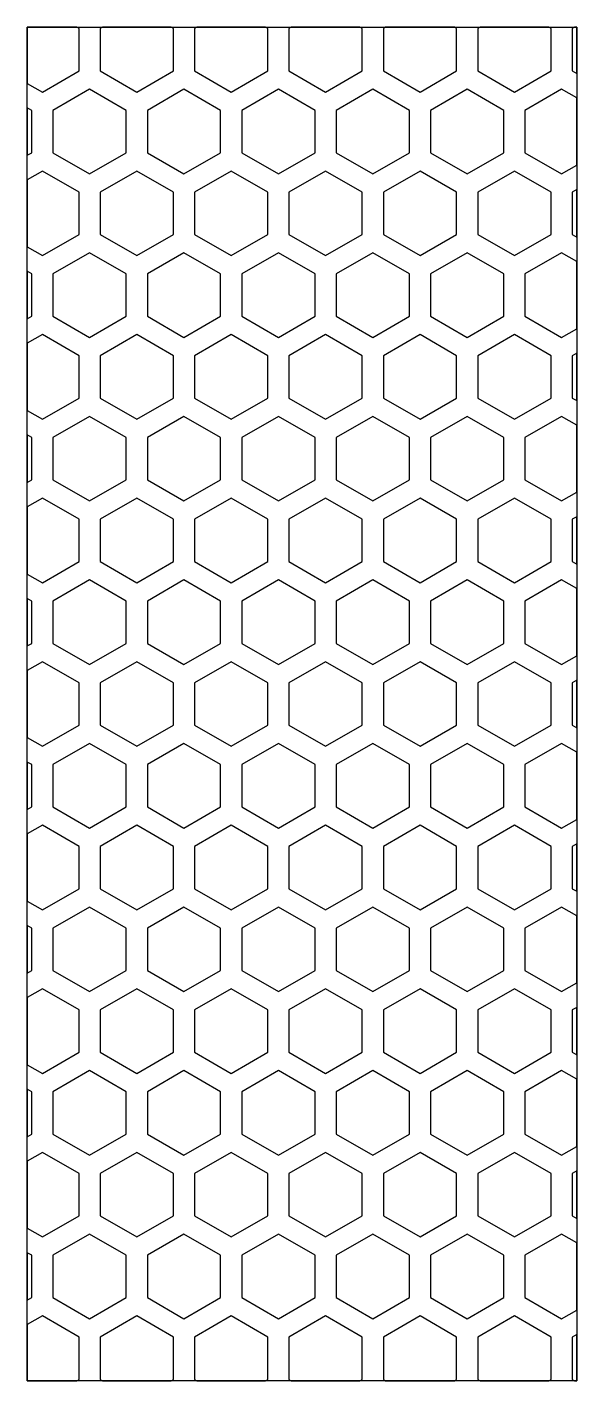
# Model space of a CAD drawing. Extents: x -13 to 13, y -32 to 32.
import ezdxf

# ---------------------------------------------------------------- set-up
doc = ezdxf.new("R2010")
doc.units = 0
doc.layers.add('Add_Red', color=1, linetype='Continuous')
doc.layers.add('Vector_Red', color=1, linetype='Continuous')

msp = doc.modelspace()

# ---------------------------------------------------------------- linework, layer by layer
at = {"layer": 'Add_Red'}
for points in [[(-10.544353, 29.928205), (-10.544353, 31.928205), (-10.651384, 31.989999), (-12.99, 31.989999), (-12.99, 29.340199), (-12.276404, 28.928204), (-10.544353, 29.928205)], [(-6.080252, 29.928205), (-6.080252, 31.928205), (-6.187283, 31.989999), (-9.437322, 31.989999), (-9.544353, 31.928205), (-9.544353, 29.928205), (-7.812303, 28.928204), (-6.080252, 29.928205)], [(-1.616151, 29.928205), (-1.616151, 31.928205), (-1.723182, 31.989999), (-4.973222, 31.989999), (-5.080253, 31.928205), (-5.080253, 29.928205), (-3.348202, 28.928204), (-1.616151, 29.928205)], [(2.847948, 29.928205), (2.847948, 31.928205), (2.740917, 31.99), (-0.50912, 31.989999), (-0.616151, 31.928205), (-0.616151, 29.928205), (1.115899, 28.928204), (2.847948, 29.928205)], [(7.31205, 29.928205), (7.31205, 31.928205), (7.205018, 31.99), (3.954979, 31.99), (3.847948, 31.928205), (3.847948, 29.928205), (5.579999, 28.928204), (7.31205, 29.928205)], [(11.776151, 29.928205), (11.776151, 31.928205), (11.669119, 31.99), (8.419081, 31.99), (8.312049, 31.928205), (8.312049, 29.928205), (10.0441, 28.928204), (11.776151, 29.928205)], [(12.989999, 31.99), (12.883183, 31.99), (12.776151, 31.928205), (12.776151, 29.928205), (12.989999, 29.80474), (12.989999, 31.99)], [(-8.312276, 26.062179), (-8.312276, 28.062179), (-10.044326, 29.06218), (-11.776377, 28.062179), (-11.776377, 26.062179), (-10.044326, 25.062179), (-8.312276, 26.062179)], [(-3.848175, 26.062179), (-3.848175, 28.062179), (-5.580226, 29.06218), (-7.312277, 28.062179), (-7.312277, 26.062179), (-5.580226, 25.062179), (-3.848175, 26.062179)], [(0.615925, 26.062179), (0.615925, 28.062179), (-1.116125, 29.06218), (-2.848175, 28.062179), (-2.848175, 26.062179), (-1.116125, 25.062179), (0.615925, 26.062179)], [(5.080026, 26.062179), (5.080026, 28.062179), (3.347975, 29.06218), (1.615925, 28.062179), (1.615925, 26.062179), (3.347975, 25.062179), (5.080026, 26.062179)], [(9.544127, 26.062179), (9.544127, 28.062179), (7.812076, 29.06218), (6.080025, 28.062179), (6.080025, 26.062179), (7.812076, 25.062179), (9.544127, 26.062179)], [(12.989999, 25.474304), (12.989999, 28.650055), (12.276178, 29.06218), (10.544127, 28.062179), (10.544127, 26.062179), (12.276178, 25.062179), (12.989999, 25.474304)], [(-12.776377, 26.062179), (-12.776377, 28.062179), (-12.99, 28.185514), (-12.99, 25.938844), (-12.776377, 26.062179)], [(-10.54432, 22.196153), (-10.54432, 24.196153), (-12.276371, 25.196153), (-12.99, 24.784139), (-12.99, 21.608167), (-12.276371, 21.196153), (-10.54432, 22.196153)], [(-6.08022, 22.196153), (-6.08022, 24.196153), (-7.812271, 25.196153), (-9.544321, 24.196153), (-9.544321, 22.196153), (-7.812271, 21.196153), (-6.08022, 22.196153)], [(-1.616119, 22.196153), (-1.616119, 24.196153), (-3.348169, 25.196153), (-5.08022, 24.196153), (-5.08022, 22.196153), (-3.348169, 21.196153), (-1.616119, 22.196153)], [(2.847981, 22.196153), (2.847981, 24.196153), (1.115931, 25.196153), (-0.616119, 24.196153), (-0.616119, 22.196153), (1.115931, 21.196153), (2.847981, 22.196153)], [(7.312082, 22.196153), (7.312082, 24.196153), (5.580031, 25.196153), (3.84798, 24.196153), (3.84798, 22.196153), (5.580031, 21.196153), (7.312082, 22.196153)], [(11.776184, 22.196153), (11.776184, 24.196153), (10.044133, 25.196153), (8.312082, 24.196153), (8.312082, 22.196153), (10.044133, 21.196153), (11.776184, 22.196153)], [(12.989999, 24.3196), (12.776183, 24.196153), (12.776183, 22.196153), (12.989999, 22.072706), (12.989999, 24.3196)], [(-8.312244, 18.330128), (-8.312244, 20.330128), (-10.044294, 21.330128), (-11.776345, 20.330128), (-11.776345, 18.330128), (-10.044294, 17.330128), (-8.312244, 18.330128)], [(-3.848143, 18.330128), (-3.848143, 20.330128), (-5.580193, 21.330128), (-7.312244, 20.330128), (-7.312244, 18.330128), (-5.580193, 17.330128), (-3.848143, 18.330128)], [(0.615958, 18.330128), (0.615958, 20.330128), (-1.116092, 21.330128), (-2.848143, 20.330128), (-2.848143, 18.330128), (-1.116092, 17.330128), (0.615958, 18.330128)], [(5.080058, 18.330128), (5.080058, 20.330128), (3.348007, 21.330128), (1.615958, 20.330128), (1.615958, 18.330128), (3.348007, 17.330128), (5.080058, 18.330128)], [(9.54416, 18.330128), (9.54416, 20.330128), (7.812109, 21.330128), (6.080058, 20.330128), (6.080058, 18.330128), (7.812109, 17.330128), (9.54416, 18.330128)], [(12.989999, 17.742235), (12.989999, 20.918021), (12.27621, 21.330128), (10.544159, 20.330128), (10.544159, 18.330128), (12.27621, 17.330128), (12.989999, 17.742235)], [(-12.776344, 18.330128), (-12.776344, 20.330128), (-12.99, 20.453482), (-12.99, 18.206774), (-12.776344, 18.330128)], [(-10.544288, 14.464102), (-10.544288, 16.464103), (-12.276339, 17.464103), (-12.99, 17.052071), (-12.99, 13.876134), (-12.276339, 13.464102), (-10.544288, 14.464102)], [(-6.080188, 14.464102), (-6.080188, 16.464103), (-7.812238, 17.464103), (-9.544288, 16.464103), (-9.544288, 14.464102), (-7.812238, 13.464102), (-6.080188, 14.464102)], [(-1.616086, 14.464102), (-1.616086, 16.464103), (-3.348137, 17.464103), (-5.080188, 16.464103), (-5.080188, 14.464102), (-3.348137, 13.464102), (-1.616086, 14.464102)], [(2.848013, 14.464102), (2.848013, 16.464103), (1.115963, 17.464103), (-0.616086, 16.464103), (-0.616086, 14.464102), (1.115963, 13.464102), (2.848013, 14.464102)], [(7.312115, 14.464102), (7.312115, 16.464103), (5.580064, 17.464103), (3.848013, 16.464103), (3.848013, 14.464102), (5.580064, 13.464102), (7.312115, 14.464102)], [(11.776216, 14.464102), (11.776216, 16.464103), (10.044165, 17.464103), (8.312114, 16.464103), (8.312114, 14.464102), (10.044165, 13.464102), (11.776216, 14.464102)], [(12.989999, 16.587531), (12.776216, 16.464103), (12.776216, 14.464102), (12.989999, 14.340674), (12.989999, 16.587531)], [(-8.312212, 10.598076), (-8.312212, 12.598076), (-10.044261, 13.598076), (-11.776312, 12.598076), (-11.776312, 10.598076), (-10.044261, 9.598076), (-8.312212, 10.598076)], [(-3.84811, 10.598076), (-3.84811, 12.598076), (-5.580161, 13.598076), (-7.312212, 12.598076), (-7.312212, 10.598076), (-5.580161, 9.598076), (-3.84811, 10.598076)], [(0.61599, 10.598076), (0.61599, 12.598076), (-1.11606, 13.598076), (-2.848111, 12.598076), (-2.848111, 10.598076), (-1.11606, 9.598076), (0.61599, 10.598076)], [(5.080091, 10.598076), (5.080091, 12.598076), (3.34804, 13.598076), (1.61599, 12.598076), (1.61599, 10.598076), (3.34804, 9.598076), (5.080091, 10.598076)], [(9.544192, 10.598076), (9.544192, 12.598076), (7.812141, 13.598076), (6.08009, 12.598076), (6.08009, 10.598076), (7.812141, 9.598076), (9.544192, 10.598076)], [(12.989999, 10.010164), (12.989999, 13.185988), (12.276243, 13.598076), (10.544192, 12.598076), (10.544192, 10.598076), (12.276243, 9.598076), (12.989999, 10.010164)], [(-12.776312, 10.598076), (-12.776312, 12.598076), (-12.99, 12.721449), (-12.99, 10.474703), (-12.776312, 10.598076)], [(-10.544256, 6.732051), (-10.544256, 8.732051), (-12.276306, 9.732051), (-12.99, 9.32), (-12.99, 6.144102), (-12.276306, 5.732051), (-10.544256, 6.732051)], [(-6.080155, 6.732051), (-6.080155, 8.732051), (-7.812206, 9.732051), (-9.544256, 8.732051), (-9.544256, 6.732051), (-7.812206, 5.732051), (-6.080155, 6.732051)], [(-1.616054, 6.732051), (-1.616054, 8.732051), (-3.348105, 9.732051), (-5.080155, 8.732051), (-5.080155, 6.732051), (-3.348105, 5.732051), (-1.616054, 6.732051)], [(2.848046, 6.732051), (2.848046, 8.732051), (1.115996, 9.732051), (-0.616054, 8.732051), (-0.616054, 6.732051), (1.115996, 5.732051), (2.848046, 6.732051)], [(7.312147, 6.732051), (7.312147, 8.732051), (5.580096, 9.732051), (3.848045, 8.732051), (3.848045, 6.732051), (5.580096, 5.732051), (7.312147, 6.732051)], [(11.776248, 6.732051), (11.776248, 8.732051), (10.044198, 9.732051), (8.312147, 8.732051), (8.312147, 6.732051), (10.044198, 5.732051), (11.776248, 6.732051)], [(12.989999, 8.85546), (12.776248, 8.732051), (12.776248, 6.732051), (12.989999, 6.608642), (12.989999, 8.85546)], [(-8.312179, 2.866025), (-8.312179, 4.866025), (-10.044229, 5.866025), (-11.77628, 4.866025), (-11.77628, 2.866025), (-10.044229, 1.866025), (-8.312179, 2.866025)], [(-3.848078, 2.866025), (-3.848078, 4.866025), (-5.580129, 5.866025), (-7.312179, 4.866025), (-7.312179, 2.866025), (-5.580129, 1.866025), (-3.848078, 2.866025)], [(0.616023, 2.866025), (0.616023, 4.866025), (-1.116027, 5.866025), (-2.848078, 4.866025), (-2.848078, 2.866025), (-1.116027, 1.866025), (0.616023, 2.866025)], [(5.080123, 2.866025), (5.080123, 4.866025), (3.348072, 5.866025), (1.616022, 4.866025), (1.616022, 2.866025), (3.348072, 1.866025), (5.080123, 2.866025)], [(9.544224, 2.866025), (9.544224, 4.866025), (7.812174, 5.866025), (6.080123, 4.866025), (6.080123, 2.866025), (7.812174, 1.866025), (9.544224, 2.866025)], [(12.989999, 2.278094), (12.989999, 5.453956), (12.276275, 5.866025), (10.544224, 4.866025), (10.544224, 2.866025), (12.276275, 1.866025), (12.989999, 2.278094)], [(-12.77628, 2.866025), (-12.77628, 4.866025), (-12.99, 4.989416), (-12.99, 2.742634), (-12.77628, 2.866025)], [(-10.544223, -1), (-10.544223, 1), (-12.276274, 2), (-12.99, 1.58793), (-12.989999, -1.58793), (-12.276274, -2), (-10.544223, -1)], [(-6.080123, -1), (-6.080123, 1), (-7.812174, 2), (-9.544223, 1), (-9.544223, -1), (-7.812174, -2), (-6.080123, -1)], [(-1.616021, -1), (-1.616021, 1), (-3.348072, 2), (-5.080123, 1), (-5.080123, -1), (-3.348072, -2), (-1.616021, -1)], [(2.848078, -1), (2.848078, 1), (1.116028, 2), (-0.616022, 1), (-0.616022, -1), (1.116028, -2), (2.848078, -1)], [(7.312179, -1), (7.312179, 1), (5.580129, 2), (3.848078, 1), (3.848078, -1), (5.580129, -2), (7.312179, -1)], [(11.776281, -1), (11.776281, 1), (10.04423, 2), (8.312179, 1), (8.312179, -1), (10.04423, -2), (11.776281, -1)], [(12.989999, 1.123391), (12.776281, 1), (12.776281, -1), (12.99, -1.123391), (12.989999, 1.123391)], [(-8.312147, -4.866025), (-8.312147, -2.866025), (-10.044196, -1.866025), (-11.776247, -2.866025), (-11.776247, -4.866025), (-10.044196, -5.866025), (-8.312147, -4.866025)], [(-3.848045, -4.866025), (-3.848045, -2.866025), (-5.580096, -1.866025), (-7.312147, -2.866025), (-7.312147, -4.866025), (-5.580096, -5.866025), (-3.848045, -4.866025)], [(0.616055, -4.866025), (0.616055, -2.866025), (-1.115995, -1.866025), (-2.848046, -2.866025), (-2.848046, -4.866025), (-1.115995, -5.866025), (0.616055, -4.866025)], [(5.080155, -4.866025), (5.080155, -2.866025), (3.348105, -1.866025), (1.616055, -2.866025), (1.616055, -4.866025), (3.348105, -5.866025), (5.080155, -4.866025)], [(9.544257, -4.866025), (9.544257, -2.866025), (7.812206, -1.866025), (6.080155, -2.866025), (6.080155, -4.866025), (7.812206, -5.866025), (9.544257, -4.866025)], [(12.99, -5.453975), (12.99, -2.278075), (12.276308, -1.866025), (10.544257, -2.866025), (10.544257, -4.866025), (12.276308, -5.866025), (12.99, -5.453975)], [(-12.776247, -4.866025), (-12.776247, -2.866025), (-12.989999, -2.742615), (-12.989999, -4.989435), (-12.776247, -4.866025)], [(-10.544191, -8.732051), (-10.544191, -6.732051), (-12.276242, -5.732051), (-12.989999, -6.144139), (-12.989999, -9.319963), (-12.276242, -9.732051), (-10.544191, -8.732051)], [(-6.08009, -8.732051), (-6.08009, -6.732051), (-7.812141, -5.732051), (-9.544191, -6.732051), (-9.544191, -8.732051), (-7.812141, -9.732051), (-6.08009, -8.732051)], [(-1.615989, -8.732051), (-1.615989, -6.732051), (-3.34804, -5.732051), (-5.080091, -6.732051), (-5.080091, -8.732051), (-3.34804, -9.732051), (-1.615989, -8.732051)], [(2.848111, -8.732051), (2.848111, -6.732051), (1.116061, -5.732051), (-0.615989, -6.732051), (-0.615989, -8.732051), (1.116061, -9.732051), (2.848111, -8.732051)], [(7.312212, -8.732051), (7.312212, -6.732051), (5.580161, -5.732051), (3.84811, -6.732051), (3.84811, -8.732051), (5.580161, -9.732051), (7.312212, -8.732051)], [(11.776313, -8.732051), (11.776313, -6.732051), (10.044262, -5.732051), (8.312212, -6.732051), (8.312212, -8.732051), (10.044262, -9.732051), (11.776313, -8.732051)], [(12.99, -6.608679), (12.776313, -6.732051), (12.776313, -8.732051), (12.99, -8.855423), (12.99, -6.608679)], [(-8.312114, -12.598076), (-8.312114, -10.598076), (-10.044164, -9.598076), (-11.776215, -10.598076), (-11.776215, -12.598076), (-10.044164, -13.598076), (-8.312114, -12.598076)], [(-3.848013, -12.598076), (-3.848013, -10.598076), (-5.580064, -9.598076), (-7.312115, -10.598076), (-7.312115, -12.598076), (-5.580064, -13.598076), (-3.848013, -12.598076)], [(0.616087, -12.598076), (0.616087, -10.598076), (-1.115962, -9.598076), (-2.848013, -10.598076), (-2.848013, -12.598076), (-1.115962, -13.598076), (0.616087, -12.598076)], [(5.080188, -12.598076), (5.080188, -10.598076), (3.348137, -9.598076), (1.616087, -10.598076), (1.616087, -12.598076), (3.348137, -13.598076), (5.080188, -12.598076)], [(9.544289, -12.598076), (9.544289, -10.598076), (7.812238, -9.598076), (6.080188, -10.598076), (6.080188, -12.598076), (7.812238, -13.598076), (9.544289, -12.598076)], [(12.99, -13.186044), (12.99, -10.010108), (12.27634, -9.598076), (10.544289, -10.598076), (10.544289, -12.598076), (12.27634, -13.598076), (12.99, -13.186044)], [(-12.776215, -12.598076), (-12.776215, -10.598076), (-12.989999, -10.474648), (-12.989999, -12.721504), (-12.776215, -12.598076)], [(-10.544158, -16.464103), (-10.544158, -14.464102), (-12.276209, -13.464102), (-12.989999, -13.876209), (-12.989999, -17.051996), (-12.276209, -17.464103), (-10.544158, -16.464103)], [(-6.080058, -16.464103), (-6.080058, -14.464102), (-7.812109, -13.464102), (-9.544159, -14.464102), (-9.544159, -16.464103), (-7.812109, -17.464103), (-6.080058, -16.464103)], [(-1.615956, -16.464103), (-1.615956, -14.464102), (-3.348007, -13.464102), (-5.080058, -14.464102), (-5.080058, -16.464103), (-3.348007, -17.464103), (-1.615956, -16.464103)], [(2.848143, -16.464103), (2.848143, -14.464102), (1.116093, -13.464102), (-0.615957, -14.464102), (-0.615957, -16.464103), (1.116093, -17.464103), (2.848143, -16.464103)], [(7.312244, -16.464103), (7.312244, -14.464102), (5.580193, -13.464102), (3.848143, -14.464102), (3.848143, -16.464103), (5.580193, -17.464103), (7.312244, -16.464103)], [(11.776346, -16.464103), (11.776346, -14.464102), (10.044295, -13.464102), (8.312244, -14.464102), (8.312244, -16.464103), (10.044295, -17.464103), (11.776346, -16.464103)], [(12.99, -14.340748), (12.776345, -14.464102), (12.776345, -16.464103), (12.99, -16.587457), (12.99, -14.340748)], [(-8.312082, -20.330128), (-8.312082, -18.330128), (-10.044132, -17.330128), (-11.776183, -18.330128), (-11.776183, -20.330128), (-10.044132, -21.330128), (-8.312082, -20.330128)], [(-3.84798, -20.330128), (-3.84798, -18.330128), (-5.580031, -17.330128), (-7.312082, -18.330128), (-7.312082, -20.330128), (-5.580031, -21.330128), (-3.84798, -20.330128)], [(0.61612, -20.330128), (0.61612, -18.330128), (-1.11593, -17.330128), (-2.847981, -18.330128), (-2.847981, -20.330128), (-1.11593, -21.330128), (0.61612, -20.330128)], [(5.08022, -20.330128), (5.08022, -18.330128), (3.348169, -17.330128), (1.61612, -18.330128), (1.61612, -20.330128), (3.348169, -21.330128), (5.08022, -20.330128)], [(9.544322, -20.330128), (9.544322, -18.330128), (7.812271, -17.330128), (6.08022, -18.330128), (6.08022, -20.330128), (7.812271, -21.330128), (9.544322, -20.330128)], [(12.99, -20.918115), (12.99, -17.742141), (12.276372, -17.330128), (10.544321, -18.330128), (10.544321, -20.330128), (12.276372, -21.330128), (12.99, -20.918115)], [(-12.776182, -20.330128), (-12.776182, -18.330128), (-12.989999, -18.206681), (-12.989999, -20.453575), (-12.776182, -20.330128)], [(-10.544126, -24.196153), (-10.544126, -22.196153), (-12.276177, -21.196153), (-12.989999, -21.608278), (-12.989999, -24.784028), (-12.276177, -25.196153), (-10.544126, -24.196153)], [(-6.080025, -24.196153), (-6.080025, -22.196153), (-7.812076, -21.196153), (-9.544126, -22.196153), (-9.544126, -24.196153), (-7.812076, -25.196153), (-6.080025, -24.196153)], [(-1.615924, -24.196153), (-1.615924, -22.196153), (-3.347975, -21.196153), (-5.080026, -22.196153), (-5.080026, -24.196153), (-3.347975, -25.196153), (-1.615924, -24.196153)], [(2.848175, -24.196153), (2.848175, -22.196153), (1.116126, -21.196153), (-0.615924, -22.196153), (-0.615924, -24.196153), (1.116126, -25.196153), (2.848175, -24.196153)], [(7.312277, -24.196153), (7.312277, -22.196153), (5.580226, -21.196153), (3.848175, -22.196153), (3.848175, -24.196153), (5.580226, -25.196153), (7.312277, -24.196153)], [(11.776378, -24.196153), (11.776378, -22.196153), (10.044327, -21.196153), (8.312276, -22.196153), (8.312276, -24.196153), (10.044327, -25.196153), (11.776378, -24.196153)], [(12.99, -22.072818), (12.776378, -22.196153), (12.776378, -24.196153), (12.99, -24.319488), (12.99, -22.072818)], [(-8.312049, -28.062179), (-8.312049, -26.062179), (-10.044099, -25.062179), (-11.77615, -26.062179), (-11.77615, -28.062179), (-10.044099, -29.06218), (-8.312049, -28.062179)], [(-3.847948, -28.062179), (-3.847948, -26.062179), (-5.579999, -25.062179), (-7.31205, -26.062179), (-7.31205, -28.062179), (-5.579999, -29.06218), (-3.847948, -28.062179)], [(0.616152, -28.062179), (0.616152, -26.062179), (-1.115898, -25.062179), (-2.847948, -26.062179), (-2.847948, -28.062179), (-1.115898, -29.06218), (0.616152, -28.062179)], [(5.080253, -28.062179), (5.080253, -26.062179), (3.348202, -25.062179), (1.616152, -26.062179), (1.616152, -28.062179), (3.348202, -29.06218), (5.080253, -28.062179)], [(9.544354, -28.062179), (9.544354, -26.062179), (7.812303, -25.062179), (6.080252, -26.062179), (6.080252, -28.062179), (7.812303, -29.06218), (9.544354, -28.062179)], [(12.99, -28.650185), (12.99, -25.474173), (12.276405, -25.062179), (10.544354, -26.062179), (10.544354, -28.062179), (12.276405, -29.06218), (12.99, -28.650185)], [(-12.77615, -28.062179), (-12.77615, -26.062179), (-12.989999, -25.938713), (-12.989999, -28.185645), (-12.77615, -28.062179)], [(-10.651125, -31.99), (-10.544093, -31.928205), (-10.544093, -29.928205), (-12.276144, -28.928204), (-12.989999, -29.340349), (-12.989999, -31.99), (-10.651125, -31.99)], [(-6.187025, -31.99), (-6.079993, -31.928205), (-6.079993, -29.928205), (-7.812044, -28.928204), (-9.544094, -29.928205), (-9.544094, -31.928205), (-9.437062, -31.99), (-6.187025, -31.99)], [(-1.722923, -31.99), (-1.615892, -31.928205), (-1.615892, -29.928205), (-3.347942, -28.928204), (-5.079993, -29.928205), (-5.079993, -31.928205), (-4.972961, -31.99), (-1.722923, -31.99)], [(2.741177, -31.989999), (2.848208, -31.928205), (2.848208, -29.928205), (1.116158, -28.928204), (-0.615892, -29.928205), (-0.615892, -31.928205), (-0.508861, -31.99), (2.741177, -31.989999)], [(7.205278, -31.989999), (7.312309, -31.928205), (7.312309, -29.928205), (5.580258, -28.928204), (3.848207, -29.928205), (3.848207, -31.928205), (3.955238, -31.989999), (7.205278, -31.989999)], [(11.669381, -31.989999), (11.776411, -31.928205), (11.776411, -29.928205), (10.04436, -28.928204), (8.312309, -29.928205), (8.312309, -31.928205), (8.41934, -31.989999), (11.669381, -31.989999)], [(12.99, -31.989999), (12.99, -29.804889), (12.77641, -29.928205), (12.77641, -31.928205), (12.88344, -31.989999), (12.99, -31.989999)]]:
    msp.add_lwpolyline(points, dxfattribs=at)
at = {"layer": 'Vector_Red'}
msp.add_lwpolyline([(-13, 32), (13, 32), (13, -32), (-13, -32), (-13, 32)], dxfattribs=at)

doc.saveas('drawing.dxf')
